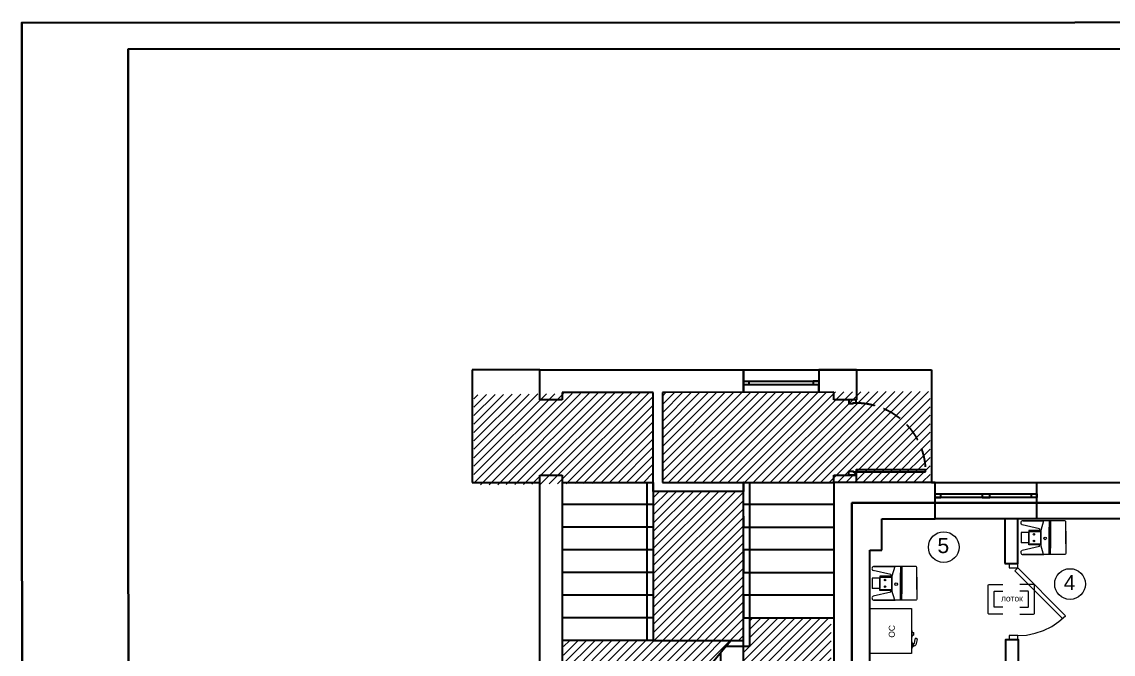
# Model space of a CAD drawing. Header units: millimetres. Extents: x 306002 to 1554695, y -207070 to 1535795.
# Drawn here: x 306002 to 320514, y -185773 to -177362 of the extents above; entities that cross this region are included whole.
import ezdxf

# ---------------------------------------------------------------- set-up
doc = ezdxf.new("R2010")
doc.units = ezdxf.units.MM
doc.linetypes.add('HIDDEN', pattern=[0.375, 0.25, -0.125])
doc.linetypes.add('JIS_02_4.0', pattern=[5.5, 4, -1.5])
doc.layers.add('1 0 Mebel_Ном._пера__97', color=7, linetype='Continuous', lineweight=5, true_color=0x3f3f3f)
for name, color, linetype in [('DOOR', 3, 'Continuous'), ('DOOR-SWING', 15, 'HIDDEN'), ('PDF _Мебель', 7, 'Continuous')]:
    doc.layers.add(name, color=color, linetype=linetype)
doc.layers.add('PDF _Геометрия', color=7, linetype='Continuous', true_color=0x719d2f)
doc.layers.add('ykaz', color=1, linetype='Continuous', lineweight=20)
doc.layers.add('Тонкая', color=7, linetype='Continuous', lineweight=15)
doc.styles.get("Standard").update_dxf_attribs({"font": 'arial.ttf'})

# ---------------------------------------------------------------- blocks, each defined once
blk = doc.blocks.new('A$C93A0')
at = {"layer": 'DOOR', "color": 7}
for points in [[(-0.028, 0.921), (0.002, 0.921), (0.002, 0.001), (-0.028, 0.001)], [(-0.028, 0.001), (-0.068, 0.001), (-0.068, -0.099), (-0.018, -0.099), (-0.018, -0.039), (-0.028, -0.039)], [(0.882, -0.049), (0.882, -0.039), (0.892, -0.039), (0.892, 0.001), (0.932, 0.001), (0.932, -0.099), (0.882, -0.099), (0.882, -0.039)]]:
    blk.add_lwpolyline(points, close=True, dxfattribs=at)
at = {"layer": 'DOOR-SWING'}
blk.add_arc((-0.028, 0.001), 0.92, 0, 88.1313, dxfattribs=at)
blk = doc.blocks.new('Сейф основной 600х460')
at = {"color": 18, "lineweight": 0, "true_color": 0x000000}
blk.add_lwpolyline([(73060, -2974), (73060, -3574), (72510, -3574), (72510, -2974)], close=True, dxfattribs=at)
at = {"layer": 'PDF _Мебель', "color": 18, "lineweight": 0, "true_color": 0x000000}
for points in [[(72510, -3129), (72508, -3129), (72508, -3040), (72510, -3040)], [(72436, -3159), (72449, -3106), (72455, -3091), (72462, -3083), (72468, -3079), (72474, -3076), (72481, -3074), (72487, -3074), (72491, -3074)], [(72436, -3159), (72436, -3163), (72436, -3167), (72438, -3170), (72441, -3174), (72445, -3176), (72447, -3176), (72451, -3178), (72455, -3176), (72460, -3176), (72462, -3174), (72464, -3172), (72466, -3167), (72466, -3165)], [(72466, -3165), (72477, -3106), (72481, -3098), (72483, -3098), (72485, -3095), (72489, -3095), (72491, -3095)], [(72504, -3114), (72491, -3106), (72491, -3066), (72504, -3055)], [(72508, -3119), (72504, -3117), (72504, -3053), (72508, -3051)], [(72510, -3279), (72506, -3279), (72506, -3190), (72510, -3190)], [(72506, -3265), (72485, -3252), (72485, -3218), (72506, -3205)], [(72506, -3269), (72506, -3267), (72506, -3203), (72506, -3201)]]:
    blk.add_lwpolyline(points, dxfattribs=at)
at = {"layer": 'ykaz', "color": 252, "true_color": 0x939598, "insert": (72733, -3139), "char_height": 80, "width": 259.96, "attachment_point": 7, "rotation": 270}
blk.add_mtext('\\P\\pxqc;ОС', dxfattribs=at)
blk = doc.blocks.new('Безвакуумный упаковщик TISF')
at = {"color": 18, "lineweight": 0, "ltscale": 0.1, "true_color": 0x000000}
for p, q in [((67854, -1275), (67854, -1601)), ((67872, -1275), (67872, -1601)), ((67947, -1275), (67984, -1403)), ((67947, -1275), (67984, -1403)), ((67854, -1601), (67854, -1361)), ((67854, -1725), (67854, -1399)), ((67854, -1399), (67854, -1639)), ((67872, -1601), (67872, -1361)), ((67872, -1725), (67872, -1399)), ((67872, -1399), (67872, -1639)), ((67984, -1403), (68143, -1403)), ((67984, -1403), (67984, -1597)), ((67984, -1403), (68143, -1403)), ((67984, -1597), (67984, -1403)), ((68143, -1417), (67984, -1417)), ((68143, -1417), (67984, -1417)), ((68000, -1381), (68233, -1328)), ((68000, -1381), (68233, -1328)), ((68000, -1381), (68000, -1403)), ((68000, -1381), (68000, -1403)), ((68143, -1403), (68143, -1431)), ((68143, -1403), (68143, -1431)), ((68143, -1431), (68245, -1431)), ((68143, -1431), (68143, -1569)), ((68143, -1431), (68245, -1431)), ((68143, -1569), (68143, -1431)), ((68245, -1569), (68245, -1431)), ((68143, -1583), (67984, -1583)), ((68143, -1583), (67984, -1583)), ((68143, -1597), (68143, -1569)), ((68143, -1569), (68245, -1569)), ((68143, -1597), (68143, -1569)), ((68143, -1569), (68245, -1569)), ((67947, -1725), (67984, -1597)), ((67947, -1725), (67984, -1597)), ((67983, -1601), (67984, -1597)), ((67983, -1601), (67984, -1597)), ((67984, -1597), (68143, -1597)), ((67984, -1597), (68143, -1597)), ((68000, -1619), (68000, -1597)), ((68000, -1619), (68000, -1597)), ((68000, -1619), (68000, -1597)), ((68000, -1619), (68000, -1597)), ((68000, -1619), (68233, -1672)), ((68000, -1619), (68233, -1672)), ((68000, -1619), (68233, -1672)), ((68000, -1619), (68233, -1672))]:
    blk.add_line(p, q, dxfattribs=at)
for points in [[(67651, -1584), (67651, -1295, -0.414214), (67671, -1275), (68223, -1275)], [(67651, -1416), (67651, -1705, 0.414214), (67671, -1725), (68223, -1725)]]:
    blk.add_lwpolyline(points, format="xyb", dxfattribs=at)
for points in [[(67805, -1275), (68223, -1275)], [(68223, -1275), (67943, -1275)], [(68223, -1725), (67943, -1725)], [(68223, -1725), (68000, -1725)], [(68000, -1725), (68223, -1725)]]:
    blk.add_lwpolyline(points, dxfattribs=at)
for centre, radius in [((68075, -1456), 9.82), ((68075, -1456), 9.82), ((67927, -1490), 17.8), ((68075, -1544), 9.82), ((68075, -1544), 9.82)]:
    blk.add_circle(centre, radius, dxfattribs=at)
for centre, start, end in [((68222, -1303), 294.7391, 93.7765), ((68222, -1303), 294.7391, 93.7765), ((68222, -1697), 266.2235, 65.2609), ((68222, -1697), 266.2235, 65.2609), ((68222, -1697), 266.2235, 65.2609), ((68222, -1697), 266.2235, 65.2609)]:
    blk.add_arc(centre, 27.6, start, end, dxfattribs=at)
blk = doc.blocks.new('лоток ч 1')
at = {"color": 18, "lineweight": 0, "ltscale": 0.1, "true_color": 0x000000}
for p, q in [((69302, -2691), (69117, -2691)), ((69312, -3076), (69312, -2701)), ((69117, -3086), (69302, -3086))]:
    blk.add_line(p, q, dxfattribs=at)
blk.add_lwpolyline([(69117, -2996), (69224, -2996, 0.414214), (69234, -2986), (69234, -2791, 0.414214), (69224, -2781), (69117, -2781)], format="xyb", dxfattribs=at)
for centre, start, end in [((69302, -2701), 0, 90), ((69302, -3076), 270, 0)]:
    blk.add_arc(centre, 10, start, end, dxfattribs=at)
blk = doc.blocks.new('Калитка для барьера SberFin 26')
at = {"color": 18, "lineweight": 0, "true_color": 0x000000}
for p, q in [((6149, -18985), (6149, -18969)), ((6149, -18969), (7044, -18969)), ((6149, -18969), (6149, -18985)), ((6149, -18985), (6949, -18985)), ((6949, -18990), (6949, -18969)), ((6949, -18969), (7049, -18969)), ((6949, -19119), (6949, -18990)), ((7049, -18969), (7329, -18969)), ((7329, -18969), (7329, -19119)), ((6949, -19119), (7329, -19119))]:
    blk.add_line(p, q, dxfattribs=at)
at = {"color": 9, "linetype": 'JIS_02_4.0', "lineweight": 0, "ltscale": 5, "true_color": 0xc7c8ca}
for p, q in [((7044, -18985), (6949, -18985)), ((6949, -18990), (7049, -18990)), ((7049, -18969), (7049, -18990))]:
    blk.add_line(p, q, dxfattribs=at)
at = {"color": 9, "linetype": 'JIS_02_4.0', "lineweight": 0, "ltscale": 30, "true_color": 0xc7c8ca}
blk.add_lwpolyline([(7031, -18985), (7031, -18090), (7047, -18090), (7047, -18985)], close=True, dxfattribs=at)
blk.add_arc((7026, -18967), 877, 89.697, 180.1127, dxfattribs=at)

msp = doc.modelspace()

# ---------------------------------------------------------------- hatches: boundary and pattern name
at = {"lineweight": 20, "ltscale": 100, "true_color": 0xadddf7, "transparency": 33554457}
h = msp.add_hatch(dxfattribs=at)
h.set_pattern_fill('ANSI31', color=141, scale=25)
h.set_pattern_definition([(45, (563105.706, -289819.955), (-56.1266, 56.1266), [])])
h.paths.add_polyline_path([(315599, -184084), (315595, -183783), (315599, -183783), (315599, -183611), (314399, -183611), (314399, -185591), (315599, -185591)])
h.paths.add_polyline_path([(318079, -182279), (314519, -182291), (314519, -183491), (315606, -183491), (318079, -183481)])
h.paths.add_polyline_path([(314399, -182291), (312014, -182323), (312014, -183523), (314399, -183491)])
h.paths.add_polyline_path([(315428, -185591), (314399, -185591), (313206, -185591), (313206, -186745), (314477, -186752), (314695, -186486)])
h.paths.add_polyline_path([(316762, -185289), (315679, -185289), (315679, -185657), (315679, -185671), (315599, -185671), (315599, -186758), (315901, -186759), (315933, -186696), (315998, -186601), (316039, -186552), (316038, -186551), (316073, -186511), (316326, -186762), (316762, -186764)])

# ---------------------------------------------------------------- linework, layer by layer
at = {"ltscale": 100}
for p, q in [((312889, -181991), (311989, -181991)), ((311989, -181991), (311989, -183491)), ((312889, -182391), (312889, -181991)), ((312889, -181991), (315599, -181991)), ((315599, -181991), (315599, -182291)), ((315599, -182291), (315599, -181991)), ((315599, -181991), (317099, -181991)), ((317099, -181991), (316599, -181991)), ((316599, -181991), (316599, -182291)), ((317097, -181991), (318099, -181991)), ((317099, -181991), (317099, -182391)), ((318099, -181991), (318099, -183491)), ((315599, -182191), (315599, -182141)), ((315599, -182141), (316599, -182141)), ((316599, -182191), (315599, -182191)), ((315674, -182191), (315674, -182141)), ((316524, -182191), (315674, -182191)), ((316599, -182141), (316524, -182141)), ((316524, -182141), (316524, -182191)), ((316599, -182291), (316599, -182191)), ((313189, -182391), (312889, -182391)), ((314399, -182291), (313189, -182291)), ((313189, -182291), (313189, -182391)), ((314399, -183611), (314399, -182291)), ((316799, -182289), (314519, -182291)), ((314519, -182291), (314519, -183491)), ((316799, -182391), (316799, -182289)), ((317099, -182391), (316799, -182391)), ((312889, -187091), (312889, -183391)), ((312889, -183391), (313189, -183391)), ((313189, -183391), (313188, -186791)), ((316799, -183491), (316799, -183391)), ((316799, -183391), (317097, -183391)), ((317097, -183391), (317097, -183491)), ((311989, -183491), (312889, -183491)), ((313189, -183491), (314399, -183491)), ((314319, -185591), (314319, -183491)), ((314399, -183491), (314399, -185591)), ((314519, -183491), (315606, -183491)), ((315599, -183611), (315597, -183491)), ((315597, -183491), (316799, -183491)), ((315606, -183491), (315599, -183491)), ((315599, -183491), (315599, -183611)), ((315679, -183491), (315679, -185657)), ((316799, -183491), (316799, -186791)), ((318149, -183491), (316799, -183491)), ((316799, -183491), (316799, -183783)), ((318099, -183491), (336719, -183491)), ((318149, -183971), (318149, -183491)), ((319499, -183971), (319499, -183491)), ((319499, -183491), (321079, -183491)), ((315599, -183611), (314399, -183611)), ((315599, -185591), (315599, -183611)), ((318149, -183641), (319499, -183641)), ((319499, -183691), (318149, -183691)), ((318149, -183691), (318224, -183691)), ((318224, -183691), (318224, -183641)), ((318224, -183641), (318774, -183641)), ((318774, -183641), (318774, -183691)), ((318774, -183691), (318874, -183691)), ((318874, -183691), (318874, -183641)), ((318874, -183641), (319424, -183641)), ((319424, -183641), (319424, -183691)), ((319499, -183641), (319499, -183691)), ((314394, -183783), (313189, -183783)), ((316799, -183783), (315595, -183783)), ((315595, -183783), (315599, -184084)), ((317439, -184391), (317439, -183971)), ((317439, -183971), (318149, -183971)), ((319499, -183971), (318149, -183971)), ((333229, -183971), (319499, -183971)), ((314394, -184084), (313189, -184084)), ((315599, -184084), (316799, -184084)), ((316799, -184084), (316799, -184386)), ((314394, -184386), (313189, -184386)), ((316799, -184386), (315599, -184386)), ((315599, -184386), (315599, -184687)), ((317279, -187271), (317279, -184391)), ((317279, -184391), (317439, -184391)), ((314394, -184687), (313189, -184687)), ((315599, -184687), (316799, -184687)), ((316799, -184687), (316799, -184988)), ((314399, -184988), (313188, -184988)), ((316799, -184988), (315599, -184988)), ((315599, -184988), (315599, -185289)), ((314394, -185289), (313188, -185289)), ((315599, -185289), (316799, -185289)), ((314399, -185591), (313189, -185591)), ((314399, -185591), (315599, -185591)), ((315428, -185591), (314445, -186791)), ((315363, -185671), (315428, -185591)), ((315599, -186791), (315599, -185591)), ((315298, -186791), (315298, -185750)), ((315679, -185671), (315363, -185671)), ((315679, -185657), (315679, -185671))]:
    msp.add_line(p, q, dxfattribs=at)
at = {"color": 7, "lineweight": 30, "ltscale": 100, "true_color": 0xffffff}
msp.add_lwpolyline([(313347, -187025), (317038, -187025), (317040, -183762), (333453, -183762), (333451, -189832), (336700, -189832), (336700, -191479), (336453, -191479), (336453, -192645), (337154, -193348), (334290, -196183), (333494, -195398), (332406, -195398), (332406, -195847), (329256, -195847), (329256, -195460), (317055, -195460), (317055, -195802), (314099, -195802), (314099, -194244), (313347, -194244)], close=True, dxfattribs=at)
at = {"color": 7, "ltscale": 100, "true_color": 0xffffff}
for points in [[(319073, -184567), (319245, -184567), (319245, -183974), (319073, -183974)], [(319081, -188440), (319253, -188440), (319253, -185582), (319081, -185582)]]:
    msp.add_lwpolyline(points, close=True, dxfattribs=at)
at = {"layer": '1 0 Mebel_Ном._пера__97', "color": 0, "lineweight": 20, "transparency": 33554687}
for centre in [(318261, -184349), (319940, -184840)]:
    msp.add_circle(centre, 204, dxfattribs=at)
at = {"layer": 'PDF _Геометрия', "color": 0, "lineweight": 30, "transparency": 33554687}
for points in [[(306010, -207070), (306002, -177374), (348002, -177362), (348010, -207058)], [(307423, -206717), (307415, -177727), (347649, -177715), (347657, -206705)]]:
    msp.add_lwpolyline(points, close=True, dxfattribs=at)
at = {"layer": 'PDF _Геометрия', "color": 0, "lineweight": 18, "transparency": 33554687}
for points in [[(319132, -184569), (319132, -184624), (319247, -184624), (319247, -184569)], [(319247, -184624), (319207, -184664), (319842, -185299), (319882, -185264)], [(319132, -185524), (319132, -185579), (319247, -185579), (319247, -185524)]]:
    msp.add_lwpolyline(points, close=True, dxfattribs=at)
msp.add_lwpolyline([(319247, -185524), (319362, -185519), (319477, -185494), (319587, -185459), (319697, -185404), (319792, -185339), (319882, -185264)], dxfattribs=at)

# ---------------------------------------------------------------- block references
at = {"color": 0, "lineweight": 25, "xscale": -1000, "yscale": 1000, "zscale": 1000, "rotation": 269.9999999999998}
msp.add_blockref('A$C93A0', (317096, -183322), dxfattribs=at)
at = {"color": 18, "lineweight": 0, "true_color": 0x000000, "rotation": 180}
for name, p in [('Безвакуумный упаковщик TISF', (387535, -185723)), ('Безвакуумный упаковщик TISF', (385556, -186331)), ('Сейф основной 600х460', (390344, -188739))]:
    msp.add_blockref(name, p, dxfattribs=at)
at = {"color": 18, "lineweight": 0, "true_color": 0x000000, "xscale": -1}
for name, p in [('лоток ч 1', (388164, -182154)), ('Калитка для барьера SberFin 26', (327786, -167321))]:
    msp.add_blockref(name, p, dxfattribs=at)
at = {"color": 18, "lineweight": 0, "true_color": 0x000000}
msp.add_blockref('лоток ч 1', (250154, -182154), dxfattribs=at)

# ---------------------------------------------------------------- texts
at = {"layer": 'ykaz', "color": 252, "true_color": 0x939598, "insert": (319038, -185073), "char_height": 80, "width": 259.96, "attachment_point": 7}
msp.add_mtext('\\pxqc;лоток', dxfattribs=at)
at = {"layer": 'Тонкая', "color": 0, "linetype": 'ByBlock', "ltscale": 100, "transparency": 33554687, "char_height": 250, "width": 588.04, "attachment_point": 5}
for s, insert in [('{\\H0.8x;5\\H1.25x;\\C1; }', (318255, -184330)), ('{\\H0.8x;4\\H1.25x;\\C1; }', (319934, -184821))]:
    msp.add_mtext(s, dxfattribs=dict(at, insert=insert))

doc.saveas('drawing.dxf')
